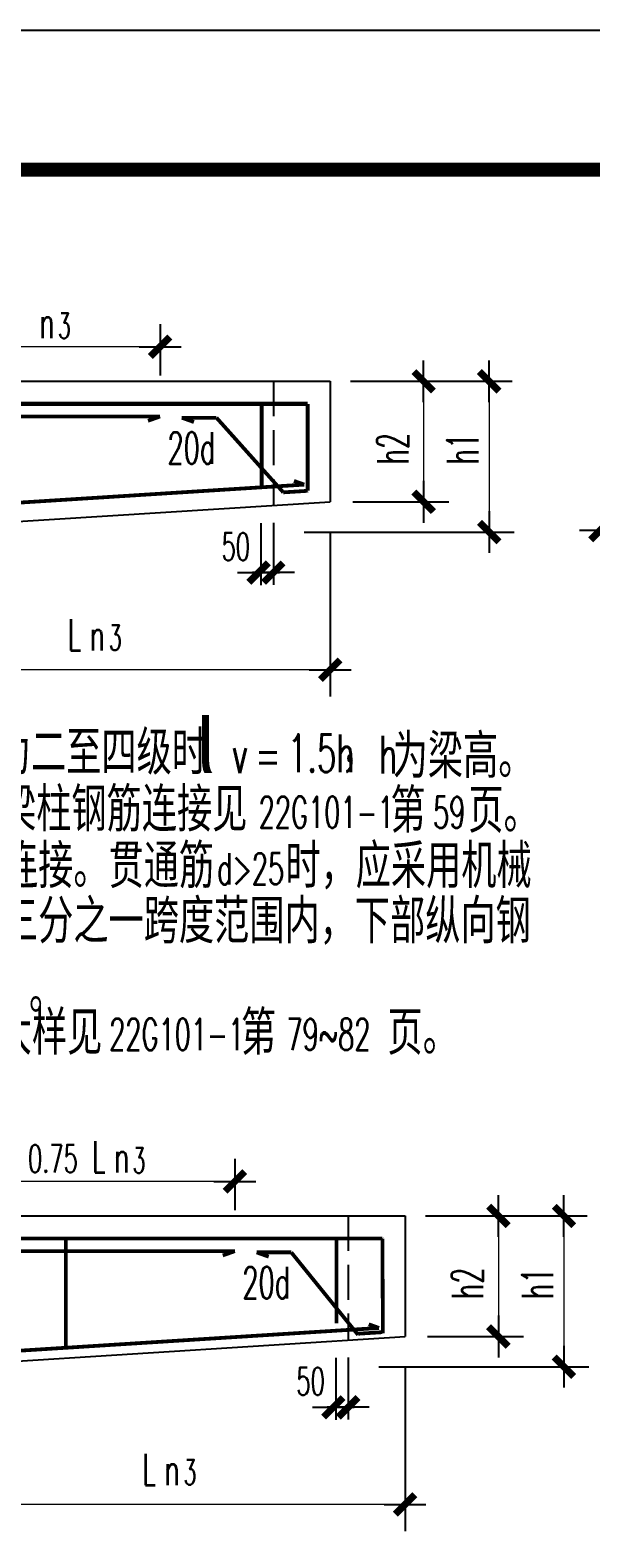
# Model space of a CAD drawing. Extents: x 250899 to 650964, y 268083 to 317384.
# Drawn here: x 422339 to 426355, y 302937 to 313733 of the extents above; entities that cross this region are included whole.
import ezdxf

# ---------------------------------------------------------------- set-up
doc = ezdxf.new("R2010")
doc.units = 0
doc.header["$LTSCALE"] = 1000
doc.header["$MEASUREMENT"] = 0
doc.linetypes.add('DASH', pattern=[0.35, 0.25, -0.1])
for name, color, linetype in [('PUB_DIM', 3, 'Continuous'), ('PUB_TITLE', 4, 'Continuous'), ('TEXT', 7, 'Continuous'), ('文字', 7, 'Continuous'), ('标注', 3, 'Continuous'), ('轮廓', 2, 'Continuous'), ('钢筋1', 1, 'Continuous')]:
    doc.layers.add(name, color=color, linetype=linetype)
doc.layers.add('Z-详图标注', color=3, linetype='Continuous', lineweight=18)
doc.styles.add('_HZTXT', font='gs_txt.shx', dxfattribs={"width": 0.8, "bigfont": 'gs_hztxt.shx'})
doc.styles.add('_SIMPLEX', font='SIMPLEX.shx', dxfattribs={"width": 0.7111111111111109})
doc.styles.add('_THZTXT', font='txt.shx', dxfattribs={"width": 0.8, "height": 400, "bigfont": 'hztxt.shx'})
doc.styles.add('DIM_FONT', font='SIMPLEX.shx', dxfattribs={"width": 0.8})
doc.dimstyles.new('AXIS', dxfattribs={"dimtxt": 300, "dimasz": 1, "dimexe": 250, "dimexo": 300, "dimgap": 150, "dimtad": 1, "dimdec": 0, "dimzin": 0, "dimdsep": 46, "dimtxsty": 'DIM_FONT', "dimblk": '_DIMX', "dimcen": 0.9, "dimse1": 1, "dimse2": 1, "dimclrt": 7, "dimadec": 0, "dimazin": 0, "dimtfac": 1, "dimtdec": 0, "dimtix": 1, "dimtmove": 2, "dimatfit": 3, "dimldrblk": '_DIMX', "dimfxl": 1, "dimtolj": 1, "dimtzin": 0, "dimarcsym": 0})

# ---------------------------------------------------------------- blocks, each defined once
blk = doc.blocks.new('_DIMX')
blk.add_line((-150, 0), (150, 0))
at = {"const_width": 50}
blk.add_lwpolyline([(-70, -70), (70, 70)], dxfattribs=at)
blk = doc.blocks.new('*D17')
at = {"layer": 'Defpoints', "color": 0, "transparency": 16777216}
for p in [(21703.33467294299, 9167.777053644822), (21703.33467294299, 9141.238919197058), (21809.40262229345, 9167.777053644822)]:
    blk.add_point(p, dxfattribs=at)
at = {"layer": '文字', "color": 0, "lineweight": -2, "transparency": 16777216}
for p, q in [((21702.33467294299, 9141.238919197058), (21701.33467294299, 9141.238919197058)), ((21809.40262229345, 9141.238919197058), (21703.33467294299, 9141.238919197058)), ((21810.40262229345, 9141.238919197058), (21811.40262229345, 9141.238919197058))]:
    blk.add_line(p, q, dxfattribs=at)
blk.add_blockref('_DIMX', (21703.33467294299, 9141.238919197058), dxfattribs=at)
at = {"layer": '文字', "color": 0, "lineweight": -2, "transparency": 16777216, "rotation": 180}
blk.add_blockref('_DIMX', (21809.40262229345, 9141.238919197058), dxfattribs=at)
blk = doc.blocks.new('*D18')
at = {"layer": 'Defpoints', "color": 0, "transparency": 16777216}
for p in [(22238.8079957345, 3187.235137495918), (22238.8079957345, 3160.697003048154), (22344.87594508496, 3187.235137495918)]:
    blk.add_point(p, dxfattribs=at)
at = {"layer": '文字', "color": 0, "lineweight": -2, "transparency": 16777216}
for p, q in [((22237.80799573451, 3160.697003048154), (22236.8079957345, 3160.697003048154)), ((22344.87594508496, 3160.697003048154), (22238.8079957345, 3160.697003048154)), ((22345.87594508496, 3160.697003048154), (22346.87594508496, 3160.697003048154))]:
    blk.add_line(p, q, dxfattribs=at)
blk.add_blockref('_DIMX', (22238.8079957345, 3160.697003048154), dxfattribs=at)
at = {"layer": '文字', "color": 0, "lineweight": -2, "transparency": 16777216, "rotation": 180}
blk.add_blockref('_DIMX', (22344.87594508496, 3160.697003048154), dxfattribs=at)
blk = doc.blocks.new('*D21')
at = {"layer": 'Defpoints', "color": 0, "transparency": 16777216}
for p in [(23220.93265719992, 4531.717706062724), (23220.93265719992, 3668.077706062943), (23420.69423773909, 3668.077706062943)]:
    blk.add_point(p, dxfattribs=at)
at = {"layer": '标注', "color": 0, "lineweight": -2, "transparency": 16777216}
blk.add_line((23420.69423773909, 4530.717706062723), (23420.69423773909, 3669.077706062943), dxfattribs=at)
for p, rotation in [((23420.69423773909, 4531.717706062724), 90), ((23420.69423773909, 3668.077706062943), 270)]:
    blk.add_blockref('_DIMX', p, dxfattribs=dict(at, rotation=rotation))
blk = doc.blocks.new('*D22')
at = {"layer": 'Defpoints', "color": 0, "transparency": 16777216}
for p in [(23562.17265160965, 4531.716798532531), (23562.17265160965, 3451.716798532531), (23890.23978968198, 3451.716798532531)]:
    blk.add_point(p, dxfattribs=at)
at = {"layer": '标注', "color": 0, "lineweight": -2, "transparency": 16777216}
blk.add_line((23890.23978968198, 4530.71679853253), (23890.23978968198, 3452.716798532531), dxfattribs=at)
for p, rotation in [((23890.23978968198, 4531.716798532531), 90), ((23890.23978968198, 3451.716798532531), 270)]:
    blk.add_blockref('_DIMX', p, dxfattribs=dict(at, rotation=rotation))
blk = doc.blocks.new('*D23')
at = {"layer": 'Defpoints', "color": 0, "transparency": 16777216}
for p in [(19332.09654867542, 4779.485598697916), (19332.09654867533, 3879.485598697917), (21533.64054867532, 3879.485598697684)]:
    blk.add_point(p, dxfattribs=at)
at = {"layer": '标注', "color": 0, "lineweight": -2, "transparency": 16777216}
blk.add_line((21532.64054867542, 4779.485598697685), (19333.09654867542, 4779.485598697916), dxfattribs=at)
for p, rotation in [((19332.09654867542, 4779.485598697916), 179.9999999999939), ((21533.64054867541, 4779.485598697685), 359.9999999999939)]:
    blk.add_blockref('_DIMX', p, dxfattribs=dict(at, rotation=rotation))
blk = doc.blocks.new('*D31')
at = {"layer": 'Defpoints', "color": 0, "transparency": 16777216}
for p in [(18796.61976961815, 8803.60497109435), (22216.61976961815, 8803.60497109435), (18796.61976961815, 8445.46372610383)]:
    blk.add_point(p, dxfattribs=at)
at = {"layer": '标注', "color": 0, "lineweight": -2, "transparency": 16777216}
blk.add_line((22215.61976961815, 8445.46372610383), (18797.61976961814, 8445.46372610383), dxfattribs=at)
at = {"layer": '标注', "color": 0, "lineweight": -2, "transparency": 16777216, "rotation": 180}
blk.add_blockref('_DIMX', (18796.61976961815, 8445.46372610383), dxfattribs=at)
at = {"layer": '标注', "color": 0, "lineweight": -2, "transparency": 16777216}
blk.add_blockref('_DIMX', (22216.61976961815, 8445.46372610383), dxfattribs=at)
blk = doc.blocks.new('*D57')
at = {"layer": 'Defpoints', "color": 0, "transparency": 16777216}
for p in [(19332.0930924096, 2769.460956449162), (22752.0930924096, 2769.460956449162), (19332.0930924096, 2464.921809955042)]:
    blk.add_point(p, dxfattribs=at)
at = {"layer": '标注', "color": 0, "lineweight": -2, "transparency": 16777216}
blk.add_line((22751.0930924096, 2464.921809955042), (19333.0930924096, 2464.921809955042), dxfattribs=at)
at = {"layer": '标注', "color": 0, "lineweight": -2, "transparency": 16777216, "rotation": 180}
blk.add_blockref('_DIMX', (19332.0930924096, 2464.921809955042), dxfattribs=at)
at = {"layer": '标注', "color": 0, "lineweight": -2, "transparency": 16777216}
blk.add_blockref('_DIMX', (22752.0930924096, 2464.921809955042), dxfattribs=at)
blk = doc.blocks.new('*D76')
at = {"layer": 'Defpoints', "color": 0, "transparency": 16777216}
for p in [(18796.62322588381, 10760.0275148467), (18796.62322588381, 10597.21661555633), (20998.16722588381, 10597.21661555633)]:
    blk.add_point(p, dxfattribs=at)
at = {"layer": '标注', "color": 0, "lineweight": -2, "transparency": 16777216}
blk.add_line((20997.16722588381, 10760.0275148467), (18797.62322588381, 10760.0275148467), dxfattribs=at)
at = {"layer": '标注', "color": 0, "lineweight": -2, "transparency": 16777216, "rotation": 180}
blk.add_blockref('_DIMX', (18796.62322588381, 10760.0275148467), dxfattribs=at)
at = {"layer": '标注', "color": 0, "lineweight": -2, "transparency": 16777216}
blk.add_blockref('_DIMX', (20998.16722588381, 10760.0275148467), dxfattribs=at)
blk = doc.blocks.new('*D81')
at = {"layer": 'Defpoints', "color": 0, "transparency": 16777216}
for p in [(22670.82057917701, 10512.25962221151), (22670.82057917701, 9648.619622211618), (22885.22091494757, 9648.619622211618)]:
    blk.add_point(p, dxfattribs=at)
at = {"layer": '标注', "color": 0, "lineweight": -2, "transparency": 16777216}
blk.add_line((22885.22091494757, 10511.25962221151), (22885.22091494757, 9649.619622211616), dxfattribs=at)
for p, rotation in [((22885.22091494757, 10512.25962221151), 90), ((22885.22091494757, 9648.619622211618), 270)]:
    blk.add_blockref('_DIMX', p, dxfattribs=dict(at, rotation=rotation))
blk = doc.blocks.new('*D82')
at = {"layer": 'Defpoints', "color": 0, "transparency": 16777216}
for p in [(23271.47207776644, 10512.25871468155), (23271.47207776644, 9432.258714681553), (23354.76646689047, 9432.258714681553)]:
    blk.add_point(p, dxfattribs=at)
at = {"layer": '标注', "color": 0, "lineweight": -2, "transparency": 16777216}
blk.add_line((23354.76646689047, 10511.25871468155), (23354.76646689047, 9433.258714681553), dxfattribs=at)
for p, rotation in [((23354.76646689047, 10512.25871468155), 90), ((23354.76646689047, 9432.258714681553), 270)]:
    blk.add_blockref('_DIMX', p, dxfattribs=dict(at, rotation=rotation))
blk = doc.blocks.new('*D103')
at = {"layer": 'Defpoints', "color": 0, "transparency": 16777216}
for p in [(426423.1909871334, 310150.6072310214), (426423.1909871334, 309150.6072310214), (426623.1909871335, 309150.6072310214)]:
    blk.add_point(p, dxfattribs=at)
at = {"layer": 'PUB_DIM', "color": 0, "lineweight": -2, "transparency": 16777216}
for p, q in [((426422.1909871334, 310150.6072310214), (426421.1909871334, 310150.6072310214)), ((426623.1909871335, 310150.6072310214), (426423.1909871334, 310150.6072310214)), ((426624.1909871334, 310150.6072310214), (426625.1909871335, 310150.6072310214))]:
    blk.add_line(p, q, dxfattribs=at)
blk.add_blockref('_DIMX', (426423.1909871334, 310150.6072310214), dxfattribs=at)
at = {"layer": 'PUB_DIM', "color": 0, "lineweight": -2, "transparency": 16777216, "rotation": 180}
blk.add_blockref('_DIMX', (426623.1909871335, 310150.6072310214), dxfattribs=at)
at = {"layer": 'PUB_DIM', "color": 7, "transparency": 16777216, "insert": (426926.6502610268, 310194.0312404363), "char_height": 300, "attachment_point": 5, "style": 'DIM_FONT'}
blk.add_mtext('\\A1;d', dxfattribs=at)
blk = doc.blocks.new('A$C14DB33D0')
at = {"layer": '文字'}
for p, q in [((21720.46172690694, 9496.234359288064), (21720.46172690694, 9050.47421883751)), ((21809.40103635215, 9499.032589308394), (21809.40103635215, 9053.272448857839)), ((22255.93504969845, 3515.692443139044), (22255.93504969845, 3069.932302688605)), ((22344.87435914366, 3518.490673159489), (22344.87435914366, 3072.730532708935))]:
    blk.add_line(p, q, dxfattribs=at)
at = {"layer": '文字', "const_width": 27}
for points in [[(21725.5537471408, 10350.26253672951), (21725.5537471408, 9742.465512755502)], [(22261.02706993231, 4369.720620580607), (22261.02706993231, 3761.923596606481)]]:
    blk.add_lwpolyline(points, dxfattribs=at)
at = {"layer": '标注'}
for p, q in [((20998.1638289853, 10921.3377685041), (20998.1638289853, 10553.27141800261)), ((22362.43229484651, 10512.26253672963), (23520.62498553144, 10512.26253672963)), ((22377.55192580982, 9648.617377467395), (23065.13479702803, 9648.617377467395)), ((22028.62549863383, 9432.26253672963), (23533.39159068838, 9432.26253672963)), ((22216.62417514552, 9432.26253672963), (22216.62417514552, 8253.05897610757)), ((21533.63715177681, 4940.795852355317), (21533.63715177681, 4572.729501853704)), ((22897.90561763803, 4531.720620580607), (24056.09830832295, 4531.720620580607)), ((22913.02524860133, 3668.075461318375), (23600.60811981955, 3668.075461318375)), ((22564.09882142535, 3451.720620580607), (24068.86491347989, 3451.720620580607)), ((22752.09749793704, 3451.720620580607), (22752.09749793698, 2272.51705995878))]:
    blk.add_line(p, q, dxfattribs=at)
at = {"layer": '轮廓'}
for p, q in [((18796.62417514552, 10512.26253672963), (22216.62417514552, 10512.26253672963)), ((22216.62417514552, 10512.26253672963), (22216.62417514552, 9648.617377467395)), ((18796.62417514552, 9432.26253672963), (22216.62417514552, 9648.617377467395)), ((19332.09749793704, 4531.72062058084), (22752.09749793704, 4531.720620580607)), ((22752.09749793704, 4531.720620580607), (22752.09749793704, 3668.075461318375)), ((19332.09749793704, 3451.72062058084), (22752.09749793704, 3668.075461318375))]:
    blk.add_line(p, q, dxfattribs=at)
at = {"layer": '轮廓', "linetype": 'DASH'}
for p, q in [((21809.40103635215, 10512.26253672963), (21809.40103635215, 9622.855770058522)), ((22344.87435914366, 4531.720620580607), (22344.87435914366, 3642.313853909501))]:
    blk.add_line(p, q, dxfattribs=at)
at = {"layer": '钢筋1'}
for points, const_width in [([(2476.141265650047, 10350.26253672974), (22054.17417514557, 10350.26253672963)], 30), ([(16007.11627620994, 10260.26253672968), (20998.1638289853, 10260.26253672962)], 27), ([(20998.1638289853, 10260.26253672962), (20911.16644971841, 10229.29012573993)], 27), ([(21153.45995595516, 10251.33036073687), (21240.45733522228, 10220.35794974718)], 27), ([(21153.45995595516, 10251.33036073687), (21401.89429194038, 10251.33036073687)], 27), ([(21879.82731190906, 9716.84325472737), (21401.89429194038, 10251.33036073687)], 27), ([(22054.17417514557, 10350.26253672963), (22054.62417514552, 10349.81253672956)], 27), ([(22054.62417514552, 10349.81253672956), (22054.62417514552, 9727.996767164848)], 27), ([(18554.31911127362, 9552.218591154611), (22030.62071196944, 9772.135164012841)], 27), ([(21860.22640850721, 9738.763544175252), (21860.99370879424, 9738.47375707183)], 27), ([(21879.82731190906, 9716.84325472737), (21880.57636993681, 9716.536215943577)], 27), ([(21880.57636993681, 9716.536215943577), (22054.17507291003, 9727.518356216782)], 27), ([(22030.64587917062, 9772.314502382362), (21956.54627291672, 9798.695106929343)], 27), ([(22030.62071196944, 9772.135164012841), (22030.64587917062, 9772.314502382362)], 27), ([(22054.17507291003, 9773.625251735153), (22054.62417514552, 9774.103662683105)], 27), ([(22054.17507291003, 9727.518356216782), (22054.62417514552, 9727.996767164848)], 27), ([(22054.17507291003, 9723.655559940322), (22054.62417514552, 9724.13397088839)], 27), ([(13776.21187972301, 4369.720620580898), (22589.64749793709, 4369.72062058084)], 27), ([(15876.15006341948, 4369.720620580898), (22589.64749793709, 4369.720620580607)], 27), ([(20322.09749793704, 4369.72062058084), (20322.09749793704, 3587.248813833002)], 27), ([(22589.64749793709, 4369.720620580607), (22590.09749793704, 4369.270620580653)], 27), ([(22590.09749793704, 4369.270620580653), (22593.67706198036, 3690.87137459976)], 27), ([(16542.58959900145, 4279.720620580898), (21533.63715177681, 4279.720620580607)], 27), ([(21533.63715177681, 4279.720620580607), (21446.63977250993, 4248.74820959103)], 27), ([(21688.93327874667, 4270.788444588084), (21775.93065801379, 4239.816033598276)], 27), ([(21688.93327874667, 4270.788444588084), (21937.36761473189, 4270.788444588084)], 27), ([(22416.04969272832, 3679.634374253227), (21937.36761473189, 4270.788444588084)], 27), ([(19089.79243406514, 3509.29116300436), (22566.09403476096, 3729.207735862474)], 27), ([(22416.04969272832, 3687.922582699226), (22589.64839570154, 3698.904722972198)], 27), ([(22566.11920196214, 3729.387074231876), (22492.01959570823, 3755.767678778975)], 27)]:
    blk.add_lwpolyline(points, dxfattribs=dict(at, const_width=const_width))
at = {"layer": 'TEXT'}
for s, height, style, width, p in [('抗震等级为二至四级时', 315, '_THZTXT', 0.8, (18813.56882410356, 7693.621282596315)), ('为梁高。', 315, '_THZTXT', 0.8, (22663.7067893839, 7668.432048504998)), ('1.5h', 270, '_SIMPLEX', 0.6, (21912.69246948301, 7712.454889042361)), ('，', 337.5, '_HZTXT', 0.8, (22293.79317218903, 7712.454889042361))]:
    blk.add_text(s, height=height, rotation=359.9999999999997, dxfattribs=dict(at, style=style, width=width)).set_placement(p)
at = {"layer": '文字'}
for s, height, rotation, style, width, p in [('n', 225, 359.9999999999997, '_SIMPLEX', 0.6, (20131.58448844729, 10822.56266686663)), ('3', 180, 359.9999999999997, '_SIMPLEX', 0.6, (20265.69747549551, 10819.39354874944)), ('20d', 225, 359.9999999999997, '_SIMPLEX', 0.6, (21051.21612697165, 9922.057280310371)), ('h2', 225, 89.99999999999973, '_SIMPLEX', 0.6, (22776.62582123117, 9917.789244398184)), ('h1', 225, 89.99999999999973, '_SIMPLEX', 0.6, (23277.33601554972, 9917.789244398184)), ('50', 198, 359.9999999999997, '_SIMPLEX', 0.6, (21438.48653815524, 9229.17741251149)), ('L', 225, 359.9999999999997, '_SIMPLEX', 0.6, (20335.56619886751, 8582.999140064407)), ('3', 180, 359.9999999999997, '_SIMPLEX', 0.6, (20630.27641765098, 8585.605455894314)), ('n', 225, 359.9999999999997, '_SIMPLEX', 0.6, (20492.59989899001, 8582.734386838216)), ('ι', 540, 359.9999999999997, '_HZTXT', 0.8, (21259.75870622951, 7705.773959139536)), ('v', 270, 359.9999999999997, '_SIMPLEX', 0.6, (21514.01429864042, 7703.731874217919)), ('h', 270, 359.9999999999997, '_SIMPLEX', 0.6, (22565.09481933317, 7701.186028285825)), ('=', 270, 359.9999999999997, '_SIMPLEX', 0.6, (21680.41157186194, 7698.127268984507)), ('屋面梁端节点梁柱钢筋连接见', 315, 359.9999999999997, '_THZTXT', 0.8, (18347.11512250942, 7286.180973998678)), ('第', 315, 359.9999999999997, '_THZTXT', 0.8, (22647.59615056869, 7277.501798430749)), ('页。', 315, 359.9999999999997, '_THZTXT', 0.8, (23205.51875030413, 7277.501798430749)), ('22G101-1', 225, 359.9999999999997, '_SIMPLEX', 0.6, (21704.42599671986, 7311.860169854189)), ('59', 225, 359.9999999999997, '_SIMPLEX', 0.6, (22952.82882022043, 7311.584596350148)), ('一级框架梁纵筋采用机械连接，二～四级可采用绑扎或焊接连接。贯通筋', 315, 359.9999999999997, '_THZTXT', 0.8, (13320.84627590771, 6881.111788355513)), ('d>25', 225, 359.9999999999997, '_SIMPLEX', 0.6, (21405.96146710287, 6906.882046632528)), ('时，应采用机械', 315, 359.9999999999997, '_THZTXT', 0.8, (21894.98805248597, 6881.111788355454)), ('连接或焊接连接。框架梁的上部纵向钢筋接头应设在梁中部三分之一跨度范围内，下部纵向钢', 315, 359.9999999999997, '_THZTXT', 0.8, (13320.84627590771, 6485.531643153866)), ('。', 315, 359.9999999999997, '_THZTXT', 0.8, (20058.96552324411, 5986.114105648535)), ('锚固时，相应构造大样见', 315, 359.9999999999997, '_THZTXT', 0.8, (17812.17728650896, 5686.386053910887)), ('22G101-1', 225, 359.9999999999997, '_SIMPLEX', 0.6, (20633.70310364873, 5720.744425334327)), ('第', 315, 359.9999999999997, '_THZTXT', 0.8, (21576.87325749756, 5686.386053910887)), ('79~82', 225, 359.9999999999997, '_SIMPLEX', 0.6, (21902.60368728381, 5720.468851830286)), ('页。', 315, 359.9999999999997, '_THZTXT', 0.8, (22626.74333044584, 5686.386053910887)), ('0.75', 198, 359.9999999999997, '_SIMPLEX', 0.6, (20052.27022761083, 4843.795387293918)), ('L', 225, 359.9999999999997, '_SIMPLEX', 0.6, (20510.02411111561, 4842.285503943691)), ('n', 225, 359.9999999999997, '_SIMPLEX', 0.6, (20667.05781123811, 4842.020750717733)), ('3', 180, 359.9999999999997, '_SIMPLEX', 0.6, (20801.1707982861, 4838.85163260054)), ('20d', 225, 359.9999999999997, '_SIMPLEX', 0.6, (21586.68944976316, 3941.515364161584)), ('h2', 225, 89.99999999999973, '_SIMPLEX', 0.6, (23312.09914402268, 3937.247328249512)), ('h1', 225, 89.99999999999973, '_SIMPLEX', 0.6, (23812.80933834124, 3937.247328249512)), ('50', 198, 359.9999999999997, '_SIMPLEX', 0.6, (21973.95986094675, 3248.635496362469)), ('L', 225, 359.9999999999997, '_SIMPLEX', 0.6, (20871.03952165897, 2602.457223915386)), ('n', 225, 359.9999999999997, '_SIMPLEX', 0.6, (21028.07322178147, 2602.192470689428)), ('3', 180, 359.9999999999997, '_SIMPLEX', 0.6, (21165.74974044244, 2605.063539745526))]:
    blk.add_text(s, height=height, rotation=rotation, dxfattribs=dict(at, style=style, width=width)).set_placement(p)
for p1, p2, distance, picture, middle in [((21809.40262229345, 9167.777053644822), (21703.33467294299, 9167.777053644822), 26.538134447764605, '*D17', (21756.36864761822, 9141.238919197058)), ((22344.87594508496, 3187.235137495918), (22238.8079957345, 3187.235137495918), 26.53813444776415, '*D18', (22291.84197040973, 3160.697003048154))]:
    dim = blk.add_aligned_dim(p1=p1, p2=p2, distance=distance, text=' ', dimstyle='AXIS', dxfattribs=at)
    dim.commit()
    dim.dimension.update_dxf_attribs({"geometry": picture, "text_midpoint": middle})
at = {"layer": '标注'}
for p1, p2, distance, picture, middle in [((20998.16722588381, 10597.21661555633), (18796.62322588381, 10597.21661555633), -162.8108992903708, '*D76', (19897.39522588381, 10760.0275148467)), ((22670.820579177, 10512.25962221151), (22670.820579177, 9648.619622211612), 214.40033577056965, '*D81', (22885.22091494757, 10080.43962221155)), ((23271.47207776643, 10512.25871468155), (23271.47207776643, 9432.25871468155), 83.2943891240393, '*D82', (23354.76646689047, 9972.258714681544)), ((22216.61976961815, 8803.60497109435), (18796.61976961815, 8803.60497109435), 358.14124499052014, '*D31', (20506.61976961815, 8445.46372610383)), ((21533.64054867532, 3879.485598697684), (19332.09654867533, 3879.485598697917), -899.9999999999994, '*D23', (20432.86854867542, 4779.485598697799)), ((23220.93265719991, 4531.717706062721), (23220.93265719991, 3668.077706062941), 199.7615805391797, '*D21', (23420.69423773908, 4099.897706062825)), ((23562.17265160964, 4531.716798532528), (23562.17265160964, 3451.716798532529), 328.06713807233973, '*D22', (23890.23978968198, 3991.716798532523)), ((22752.0930924096, 2769.460956449162), (19332.0930924096, 2769.460956449162), 304.5391464941199, '*D57', (21042.0930924096, 2464.921809955042))]:
    dim = blk.add_aligned_dim(p1=p1, p2=p2, distance=distance, text=' ', dimstyle='AXIS', dxfattribs=at)
    dim.commit()
    dim.dimension.update_dxf_attribs({"geometry": picture, "text_midpoint": middle})

msp = doc.modelspace()

# ---------------------------------------------------------------- linework, layer by layer
at = {"layer": 'PUB_TITLE'}
msp.add_lwpolyline([(384081.6682983311, 271733.213783745), (384081.6682983316, 313733.213783745), (443481.6682983315, 313733.2137837436), (443481.6682983311, 271733.2137837436)], close=True, dxfattribs=at)
at = {"layer": 'PUB_TITLE', "const_width": 100}
msp.add_lwpolyline([(386581.6694250422, 272733.213783745), (442481.6694250421, 272733.2137837438), (442481.6694250428, 312733.2137837436), (386581.6694250428, 312733.213783745)], close=True, dxfattribs=at)

# ---------------------------------------------------------------- block references
at = {"layer": 'Z-详图标注'}
msp.add_blockref('A$C14DB33D0', (402271.8091359322, 300704.615615072), dxfattribs=at)

# ---------------------------------------------------------------- dimensions: what is measured, and where the dimension line sits
at = {"layer": 'PUB_DIM'}
dim = msp.add_linear_dim(base=(426423.1909871334, 310150.6072310214), p1=(426623.1909871335, 309150.6072310214), p2=(426423.1909871334, 309150.6072310214), angle=180, text='d', dimstyle='AXIS', dxfattribs=at)
dim.commit()
dim.dimension.update_dxf_attribs({"geometry": '*D103', "text_midpoint": (426926.6502610268, 310194.0312404363), "dimtype": 129})

doc.saveas('drawing.dxf')
